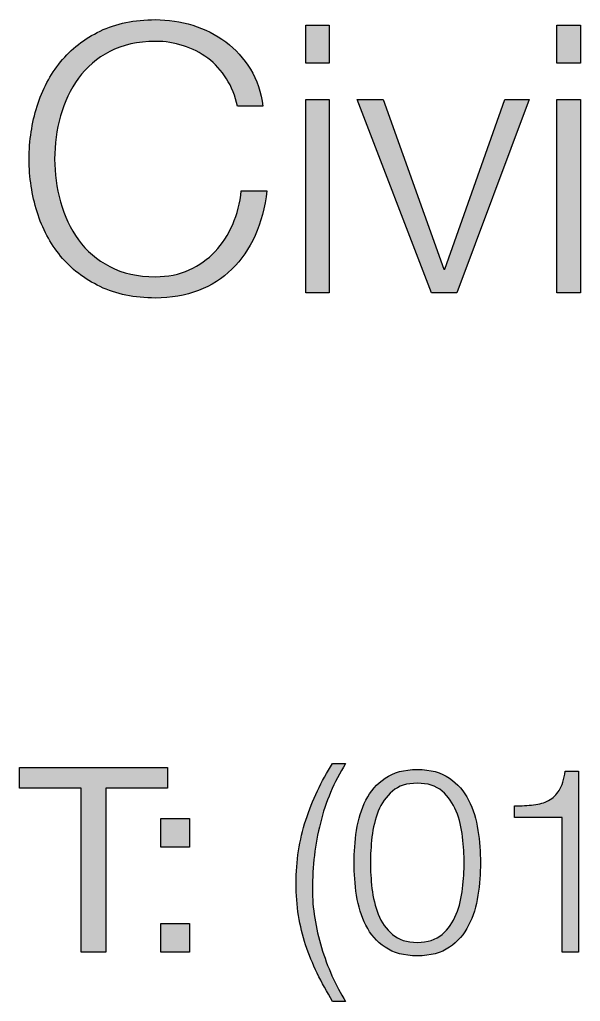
# Paper-space layout 'A4mask' of a CAD drawing. Extents: x 62 to 256, y -11 to 268.
# Drawn here: x 186.51 to 192.58, y 234.91 to 245.54 of the extents above; entities that cross this region are included whole.
import ezdxf
from ezdxf.enums import TextEntityAlignment as Align

# ---------------------------------------------------------------- set-up
doc = ezdxf.new("R2010")
doc.units = 0
doc.layers.get('0').update_dxf_attribs({"linetype": 'CONTINUOUS'})
doc.layers.get('Defpoints').update_dxf_attribs({"linetype": 'CONTINUOUS'})
doc.layers.add('JPP_Mask', color=7, linetype='CONTINUOUS')
doc.styles.add('JPP', font='arial.ttf')

# ---------------------------------------------------------------- blocks, each defined once
blk = doc.blocks.new('A4mask')
at = {"true_color": 0x004a91}
h = blk.add_hatch(color=154, dxfattribs=at)
edge = h.paths.add_edge_path()
edge.add_spline(control_points=[(120.846, 250.754), (120.775, 250.87), (120.685, 250.968), (120.579, 251.048)], knot_values=[30, 30, 30, 30, 31, 31, 31, 31], degree=3, periodic=0)
edge.add_spline(control_points=[(120.579, 251.048), (120.472, 251.128), (120.353, 251.188), (120.222, 251.228)], knot_values=[29, 29, 29, 29, 30, 30, 30, 30], degree=3, periodic=0)
edge.add_spline(control_points=[(120.222, 251.228), (120.091, 251.269), (119.956, 251.289), (119.818, 251.289)], knot_values=[28, 28, 28, 28, 29, 29, 29, 29], degree=3, periodic=0)
edge.add_spline(control_points=[(119.818, 251.289), (119.591, 251.289), (119.392, 251.248), (119.22, 251.166)], knot_values=[27, 27, 27, 27, 28, 28, 28, 28], degree=3, periodic=0)
edge.add_spline(control_points=[(119.22, 251.166), (119.048, 251.083), (118.906, 250.972), (118.792, 250.833)], knot_values=[26, 26, 26, 26, 27, 27, 27, 27], degree=3, periodic=0)
edge.add_spline(control_points=[(118.792, 250.833), (118.678, 250.694), (118.593, 250.533), (118.537, 250.352), (118.48, 250.171), (118.451, 249.98), (118.451, 249.78), (118.451, 249.58), (118.48, 249.39), (118.537, 249.209), (118.593, 249.027), (118.678, 248.868), (118.792, 248.73)], knot_values=[22, 22, 22, 22, 23, 23, 23, 24, 24, 24, 25, 25, 25, 26, 26, 26, 26], degree=3, periodic=0)
edge.add_spline(control_points=[(118.792, 248.73), (118.906, 248.592), (119.048, 248.482), (119.22, 248.399)], knot_values=[21, 21, 21, 21, 22, 22, 22, 22], degree=3, periodic=0)
edge.add_spline(control_points=[(119.22, 248.399), (119.392, 248.317), (119.591, 248.276), (119.818, 248.276)], knot_values=[20, 20, 20, 20, 21, 21, 21, 21], degree=3, periodic=0)
edge.add_spline(control_points=[(119.818, 248.276), (119.989, 248.276), (120.143, 248.303), (120.283, 248.357)], knot_values=[19, 19, 19, 19, 20, 20, 20, 20], degree=3, periodic=0)
edge.add_spline(control_points=[(120.283, 248.357), (120.422, 248.411), (120.543, 248.488), (120.646, 248.588)], knot_values=[18, 18, 18, 18, 19, 19, 19, 19], degree=3, periodic=0)
edge.add_spline(control_points=[(120.646, 248.588), (120.748, 248.688), (120.832, 248.81), (120.897, 248.953)], knot_values=[17, 17, 17, 17, 18, 18, 18, 18], degree=3, periodic=0)
edge.add_spline(control_points=[(120.897, 248.953), (120.962, 249.096), (121.004, 249.257), (121.023, 249.436)], knot_values=[16, 16, 16, 16, 17, 17, 17, 17], degree=3, periodic=0)
edge.add_spline(control_points=[(121.023, 249.436), (121.023, 249.436), (120.747, 249.436), (120.747, 249.436), (120.733, 249.306), (120.702, 249.185), (120.654, 249.073)], knot_values=[14, 14, 14, 14, 15, 15, 15, 16, 16, 16, 16], degree=3, periodic=0)
edge.add_spline(control_points=[(120.654, 249.073), (120.605, 248.96), (120.541, 248.862), (120.463, 248.779)], knot_values=[13, 13, 13, 13, 14, 14, 14, 14], degree=3, periodic=0)
edge.add_spline(control_points=[(120.463, 248.779), (120.385, 248.695), (120.291, 248.628), (120.183, 248.58)], knot_values=[12, 12, 12, 12, 13, 13, 13, 13], degree=3, periodic=0)
edge.add_spline(control_points=[(120.183, 248.58), (120.075, 248.531), (119.953, 248.507), (119.818, 248.507)], knot_values=[11, 11, 11, 11, 12, 12, 12, 12], degree=3, periodic=0)
edge.add_spline(control_points=[(119.818, 248.507), (119.626, 248.507), (119.461, 248.543), (119.323, 248.616)], knot_values=[10, 10, 10, 10, 11, 11, 11, 11], degree=3, periodic=0)
edge.add_spline(control_points=[(119.323, 248.616), (119.185, 248.689), (119.073, 248.786), (118.985, 248.906)], knot_values=[9, 9, 9, 9, 10, 10, 10, 10], degree=3, periodic=0)
edge.add_spline(control_points=[(118.985, 248.906), (118.897, 249.027), (118.832, 249.163), (118.79, 249.316)], knot_values=[8, 8, 8, 8, 9, 9, 9, 9], degree=3, periodic=0)
edge.add_spline(control_points=[(118.79, 249.316), (118.748, 249.469), (118.727, 249.624), (118.727, 249.78)], knot_values=[7, 7, 7, 7, 8, 8, 8, 8], degree=3, periodic=0)
edge.add_spline(control_points=[(118.727, 249.78), (118.727, 249.94), (118.748, 250.095), (118.79, 250.247)], knot_values=[6, 6, 6, 6, 7, 7, 7, 7], degree=3, periodic=0)
edge.add_spline(control_points=[(118.79, 250.247), (118.832, 250.398), (118.897, 250.534), (118.985, 250.654)], knot_values=[5, 5, 5, 5, 6, 6, 6, 6], degree=3, periodic=0)
edge.add_spline(control_points=[(118.985, 250.654), (119.073, 250.775), (119.185, 250.872), (119.323, 250.944)], knot_values=[4, 4, 4, 4, 5, 5, 5, 5], degree=3, periodic=0)
edge.add_spline(control_points=[(119.323, 250.944), (119.461, 251.017), (119.626, 251.054), (119.818, 251.054)], knot_values=[3, 3, 3, 3, 4, 4, 4, 4], degree=3, periodic=0)
edge.add_spline(control_points=[(119.818, 251.054), (119.924, 251.054), (120.024, 251.038), (120.12, 251.007)], knot_values=[2, 2, 2, 2, 3, 3, 3, 3], degree=3, periodic=0)
edge.add_spline(control_points=[(120.12, 251.007), (120.216, 250.976), (120.304, 250.931), (120.384, 250.872)], knot_values=[1, 1, 1, 1, 2, 2, 2, 2], degree=3, periodic=0)
edge.add_spline(control_points=[(120.384, 250.872), (120.464, 250.812), (120.531, 250.738), (120.587, 250.65)], knot_values=[0, 0, 0, 0, 1, 1, 1, 1], degree=3, periodic=0)
edge.add_spline(control_points=[(120.587, 250.65), (120.642, 250.562), (120.682, 250.463), (120.706, 250.352)], knot_values=[33, 33, 33, 33, 34, 34, 34, 34], degree=3, periodic=0)
edge.add_spline(control_points=[(120.706, 250.352), (120.706, 250.352), (120.982, 250.352), (120.982, 250.352), (120.963, 250.504), (120.918, 250.637), (120.846, 250.754)], knot_values=[31, 31, 31, 31, 32, 32, 32, 33, 33, 33, 33], degree=3, periodic=0)
for points in [[(121.7, 251.228), (121.445, 251.228), (121.445, 250.819), (121.7, 250.819)], [(124.418, 251.228), (124.162, 251.228), (124.162, 250.819), (124.418, 250.819)], [(121.7, 250.425), (121.445, 250.425), (121.445, 248.333), (121.7, 248.333)], [(122.284, 250.425), (122, 250.425), (122.807, 248.333), (123.079, 248.333), (123.862, 250.425), (123.598, 250.425), (122.949, 248.588), (122.941, 248.588)], [(124.418, 250.425), (124.162, 250.425), (124.162, 248.333), (124.418, 248.333)]]:
    blk.add_hatch(color=154, dxfattribs=at).paths.add_polyline_path(points)
at = {"true_color": 0x0081c6}
for points in [[(119.281, 242.971), (119.948, 242.971), (119.948, 243.195), (118.348, 243.195), (118.348, 242.971), (119.015, 242.971), (119.015, 241.195), (119.281, 241.195)], [(120.186, 242.643), (119.875, 242.643), (119.875, 242.332), (120.186, 242.332)], [(120.186, 241.506), (119.875, 241.506), (119.875, 241.195), (120.186, 241.195)]]:
    blk.add_hatch(color=142, dxfattribs=at).paths.add_polyline_path(points)
at = {"true_color": 0x004a91}
h = blk.add_hatch(color=154, dxfattribs=at)
edge = h.paths.add_edge_path()
edge.add_spline(control_points=[(121.517, 241.876), (121.517, 242.126), (121.545, 242.365), (121.603, 242.593)], knot_values=[7, 7, 7, 7, 8, 8, 8, 8], degree=3, periodic=0)
edge.add_spline(control_points=[(121.603, 242.593), (121.659, 242.821), (121.751, 243.036), (121.876, 243.237)], knot_values=[6, 6, 6, 6, 7, 7, 7, 7], degree=3, periodic=0)
edge.add_spline(control_points=[(121.876, 243.237), (121.876, 243.237), (121.736, 243.237), (121.736, 243.237), (121.612, 243.045), (121.516, 242.841), (121.446, 242.625), (121.375, 242.409), (121.341, 242.181), (121.341, 241.94)], knot_values=[3, 3, 3, 3, 4, 4, 4, 5, 5, 5, 6, 6, 6, 6], degree=3, periodic=0)
edge.add_spline(control_points=[(121.341, 241.94), (121.341, 241.817), (121.35, 241.701), (121.367, 241.591)], knot_values=[2, 2, 2, 2, 3, 3, 3, 3], degree=3, periodic=0)
edge.add_spline(control_points=[(121.367, 241.591), (121.385, 241.482), (121.411, 241.376), (121.444, 241.273)], knot_values=[1, 1, 1, 1, 2, 2, 2, 2], degree=3, periodic=0)
edge.add_spline(control_points=[(121.444, 241.273), (121.478, 241.171), (121.519, 241.069), (121.569, 240.968)], knot_values=[0, 0, 0, 0, 1, 1, 1, 1], degree=3, periodic=0)
edge.add_spline(control_points=[(121.569, 240.968), (121.618, 240.867), (121.674, 240.765), (121.736, 240.663)], knot_values=[13, 13, 13, 13, 14, 14, 14, 14], degree=3, periodic=0)
edge.add_spline(control_points=[(121.736, 240.663), (121.736, 240.663), (121.876, 240.663), (121.876, 240.663), (121.821, 240.749), (121.773, 240.841), (121.728, 240.94)], knot_values=[11, 11, 11, 11, 12, 12, 12, 13, 13, 13, 13], degree=3, periodic=0)
edge.add_spline(control_points=[(121.728, 240.94), (121.685, 241.039), (121.647, 241.141), (121.615, 241.247)], knot_values=[10, 10, 10, 10, 11, 11, 11, 11], degree=3, periodic=0)
edge.add_spline(control_points=[(121.615, 241.247), (121.583, 241.352), (121.559, 241.458), (121.542, 241.565)], knot_values=[9, 9, 9, 9, 10, 10, 10, 10], degree=3, periodic=0)
edge.add_spline(control_points=[(121.542, 241.565), (121.525, 241.671), (121.517, 241.775), (121.517, 241.876)], knot_values=[8, 8, 8, 8, 9, 9, 9, 9], degree=3, periodic=0)
h = blk.add_hatch(color=154, dxfattribs=at)
edge = h.paths.add_edge_path()
edge.add_spline(control_points=[(123.336, 242.164), (123.336, 242.278), (123.327, 242.395), (123.309, 242.514)], knot_values=[2, 2, 2, 2, 3, 3, 3, 3], degree=3, periodic=0)
edge.add_spline(control_points=[(123.309, 242.514), (123.291, 242.634), (123.258, 242.743), (123.208, 242.84)], knot_values=[1, 1, 1, 1, 2, 2, 2, 2], degree=3, periodic=0)
edge.add_spline(control_points=[(123.208, 242.84), (123.159, 242.937), (123.09, 243.017), (123.001, 243.079)], knot_values=[0, 0, 0, 0, 1, 1, 1, 1], degree=3, periodic=0)
edge.add_spline(control_points=[(123.001, 243.079), (122.912, 243.142), (122.796, 243.173), (122.652, 243.173)], knot_values=[15, 15, 15, 15, 16, 16, 16, 16], degree=3, periodic=0)
edge.add_spline(control_points=[(122.652, 243.173), (122.51, 243.173), (122.394, 243.142), (122.305, 243.079)], knot_values=[14, 14, 14, 14, 15, 15, 15, 15], degree=3, periodic=0)
edge.add_spline(control_points=[(122.305, 243.079), (122.215, 243.017), (122.145, 242.937), (122.096, 242.84), (122.046, 242.743), (122.013, 242.634), (121.995, 242.514)], knot_values=[12, 12, 12, 12, 13, 13, 13, 14, 14, 14, 14], degree=3, periodic=0)
edge.add_spline(control_points=[(121.995, 242.514), (121.977, 242.395), (121.969, 242.277), (121.969, 242.161)], knot_values=[11, 11, 11, 11, 12, 12, 12, 12], degree=3, periodic=0)
edge.add_spline(control_points=[(121.969, 242.161), (121.969, 242.048), (121.977, 241.931), (121.995, 241.811)], knot_values=[10, 10, 10, 10, 11, 11, 11, 11], degree=3, periodic=0)
edge.add_spline(control_points=[(121.995, 241.811), (122.013, 241.692), (122.046, 241.583), (122.096, 241.486), (122.145, 241.389), (122.215, 241.31), (122.305, 241.248)], knot_values=[8, 8, 8, 8, 9, 9, 9, 10, 10, 10, 10], degree=3, periodic=0)
edge.add_spline(control_points=[(122.305, 241.248), (122.394, 241.186), (122.51, 241.156), (122.652, 241.156)], knot_values=[7, 7, 7, 7, 8, 8, 8, 8], degree=3, periodic=0)
edge.add_spline(control_points=[(122.652, 241.156), (122.796, 241.156), (122.912, 241.186), (123.001, 241.248)], knot_values=[6, 6, 6, 6, 7, 7, 7, 7], degree=3, periodic=0)
edge.add_spline(control_points=[(123.001, 241.248), (123.09, 241.31), (123.159, 241.389), (123.208, 241.486)], knot_values=[5, 5, 5, 5, 6, 6, 6, 6], degree=3, periodic=0)
edge.add_spline(control_points=[(123.208, 241.486), (123.258, 241.583), (123.291, 241.692), (123.309, 241.811)], knot_values=[4, 4, 4, 4, 5, 5, 5, 5], degree=3, periodic=0)
edge.add_spline(control_points=[(123.309, 241.811), (123.327, 241.931), (123.336, 242.049), (123.336, 242.164)], knot_values=[3, 3, 3, 3, 4, 4, 4, 4], degree=3, periodic=0)
edge = h.paths.add_edge_path(flags=16)
edge.add_spline(control_points=[(122.145, 242.164), (122.145, 242.248), (122.151, 242.341), (122.162, 242.442)], knot_values=[2, 2, 2, 2, 3, 3, 3, 3], degree=3, periodic=0)
edge.add_spline(control_points=[(122.162, 242.442), (122.173, 242.542), (122.196, 242.636), (122.23, 242.722)], knot_values=[1, 1, 1, 1, 2, 2, 2, 2], degree=3, periodic=0)
edge.add_spline(control_points=[(122.23, 242.722), (122.265, 242.808), (122.316, 242.88), (122.383, 242.938)], knot_values=[0, 0, 0, 0, 1, 1, 1, 1], degree=3, periodic=0)
edge.add_spline(control_points=[(122.383, 242.938), (122.45, 242.996), (122.54, 243.024), (122.652, 243.024)], knot_values=[15, 15, 15, 15, 16, 16, 16, 16], degree=3, periodic=0)
edge.add_spline(control_points=[(122.652, 243.024), (122.764, 243.024), (122.854, 242.996), (122.921, 242.938)], knot_values=[14, 14, 14, 14, 15, 15, 15, 15], degree=3, periodic=0)
edge.add_spline(control_points=[(122.921, 242.938), (122.988, 242.88), (123.039, 242.808), (123.074, 242.722)], knot_values=[13, 13, 13, 13, 14, 14, 14, 14], degree=3, periodic=0)
edge.add_spline(control_points=[(123.074, 242.722), (123.108, 242.636), (123.131, 242.542), (123.142, 242.442)], knot_values=[12, 12, 12, 12, 13, 13, 13, 13], degree=3, periodic=0)
edge.add_spline(control_points=[(123.142, 242.442), (123.154, 242.341), (123.159, 242.248), (123.159, 242.164)], knot_values=[11, 11, 11, 11, 12, 12, 12, 12], degree=3, periodic=0)
edge.add_spline(control_points=[(123.159, 242.164), (123.159, 242.078), (123.154, 241.985), (123.142, 241.885), (123.131, 241.786), (123.108, 241.692), (123.074, 241.605), (123.039, 241.518), (122.988, 241.446), (122.921, 241.388)], knot_values=[8, 8, 8, 8, 9, 9, 9, 10, 10, 10, 11, 11, 11, 11], degree=3, periodic=0)
edge.add_spline(control_points=[(122.921, 241.388), (122.854, 241.33), (122.764, 241.301), (122.652, 241.301)], knot_values=[7, 7, 7, 7, 8, 8, 8, 8], degree=3, periodic=0)
edge.add_spline(control_points=[(122.652, 241.301), (122.54, 241.301), (122.45, 241.33), (122.383, 241.388), (122.316, 241.446), (122.265, 241.518), (122.23, 241.605), (122.196, 241.692), (122.173, 241.786), (122.162, 241.885), (122.151, 241.985), (122.145, 242.078), (122.145, 242.164)], knot_values=[3, 3, 3, 3, 4, 4, 4, 5, 5, 5, 6, 6, 6, 7, 7, 7, 7], degree=3, periodic=0)
h = blk.add_hatch(color=154, dxfattribs=at)
edge = h.paths.add_edge_path()
edge.add_spline(control_points=[(124.397, 242.175), (124.397, 242.666), (124.397, 243.156), (124.397, 243.156), (124.397, 243.156), (124.362, 243.156), (124.326, 243.156)], knot_values=[3.5, 3.5, 3.5, 3.5, 4, 4, 4, 4.5, 4.5, 4.5, 4.5], degree=3, periodic=0)
edge.add_spline(control_points=[(124.326, 243.156), (124.29, 243.156), (124.254, 243.156), (124.254, 243.156), (124.241, 243.066), (124.219, 242.997), (124.189, 242.947), (124.158, 242.898), (124.12, 242.861), (124.074, 242.837)], knot_values=[1, 1, 1, 1, 1.5, 1.5, 1.5, 2.5, 2.5, 2.5, 3.5, 3.5, 3.5, 3.5], degree=3, periodic=0)
edge.add_spline(control_points=[(124.074, 242.837), (124.028, 242.812), (123.974, 242.797), (123.911, 242.79)], knot_values=[0, 0, 0, 0, 1, 1, 1, 1], degree=3, periodic=0)
edge.add_spline(control_points=[(123.911, 242.79), (123.849, 242.784), (123.779, 242.78), (123.703, 242.778)], knot_values=[9, 9, 9, 9, 10, 10, 10, 10], degree=3, periodic=0)
edge.add_spline(control_points=[(123.703, 242.778), (123.703, 242.778), (123.703, 242.652), (123.703, 242.652), (123.703, 242.652), (123.832, 242.652), (123.962, 242.652)], knot_values=[7.5, 7.5, 7.5, 7.5, 8.5, 8.5, 8.5, 9, 9, 9, 9], degree=3, periodic=0)
edge.add_spline(control_points=[(123.962, 242.652), (124.091, 242.652), (124.221, 242.652), (124.221, 242.652), (124.221, 242.652), (124.221, 242.288), (124.221, 241.923)], knot_values=[6.5, 6.5, 6.5, 6.5, 7, 7, 7, 7.5, 7.5, 7.5, 7.5], degree=3, periodic=0)
edge.add_spline(control_points=[(124.221, 241.923), (124.221, 241.559), (124.221, 241.195), (124.221, 241.195), (124.221, 241.195), (124.265, 241.195), (124.309, 241.195)], knot_values=[5.5, 5.5, 5.5, 5.5, 6, 6, 6, 6.5, 6.5, 6.5, 6.5], degree=3, periodic=0)
edge.add_spline(control_points=[(124.309, 241.195), (124.353, 241.195), (124.397, 241.195), (124.397, 241.195), (124.397, 241.195), (124.397, 241.685), (124.397, 242.175)], knot_values=[4.5, 4.5, 4.5, 4.5, 5, 5, 5, 5.5, 5.5, 5.5, 5.5], degree=3, periodic=0)
at = {"layer": 'Defpoints', "color": 154, "true_color": 0x004a91}
for points in [[(121.7, 251.228), (121.7, 250.819), (121.445, 250.819), (121.445, 251.228), (121.7, 251.228)], [(124.418, 251.228), (124.418, 250.819), (124.162, 250.819), (124.162, 251.228), (124.418, 251.228)], [(121.7, 250.425), (121.7, 248.333), (121.445, 248.333), (121.445, 250.425), (121.7, 250.425)], [(122.284, 250.425), (122.941, 248.588), (122.949, 248.588), (123.598, 250.425), (123.862, 250.425), (123.079, 248.333), (122.807, 248.333), (122, 250.425), (122.284, 250.425)], [(124.418, 250.425), (124.418, 248.333), (124.162, 248.333), (124.162, 250.425), (124.418, 250.425)]]:
    blk.add_lwpolyline(points, dxfattribs=at)
at = {"layer": 'Defpoints', "color": 142, "true_color": 0x0081c6}
for points in [[(118.348, 242.971), (118.348, 243.195), (119.948, 243.195), (119.948, 242.971), (119.281, 242.971), (119.281, 241.195), (119.015, 241.195), (119.015, 242.971), (118.348, 242.971)], [(119.875, 242.332), (119.875, 242.643), (120.186, 242.643), (120.186, 242.332), (119.875, 242.332)], [(120.186, 241.506), (120.186, 241.195), (119.875, 241.195), (119.875, 241.506), (120.186, 241.506)]]:
    blk.add_lwpolyline(points, dxfattribs=at)
at = {"layer": 'Defpoints', "color": 154, "true_color": 0x004a91}
for points, knots in [([(119.22, 251.166), (119.392, 251.248), (119.591, 251.289), (119.818, 251.289), (119.956, 251.289), (120.091, 251.269), (120.222, 251.228)], [27, 27, 27, 27, 28, 28, 28, 29, 29, 29, 29]), ([(120.12, 251.007), (120.024, 251.038), (119.924, 251.054), (119.818, 251.054), (119.626, 251.054), (119.461, 251.017), (119.323, 250.944)], [2, 2, 2, 2, 3, 3, 3, 4, 4, 4, 4]), ([(118.792, 248.73), (118.678, 248.868), (118.593, 249.027), (118.537, 249.209), (118.48, 249.39), (118.451, 249.58), (118.451, 249.78), (118.451, 249.98), (118.48, 250.171), (118.537, 250.352), (118.593, 250.533), (118.678, 250.694), (118.792, 250.833)], [22, 22, 22, 22, 23, 23, 23, 24, 24, 24, 25, 25, 25, 26, 26, 26, 26]), ([(118.79, 250.247), (118.748, 250.095), (118.727, 249.94), (118.727, 249.78), (118.727, 249.624), (118.748, 249.469), (118.79, 249.316)], [6, 6, 6, 6, 7, 7, 7, 8, 8, 8, 8]), ([(119.323, 248.616), (119.461, 248.543), (119.626, 248.507), (119.818, 248.507), (119.953, 248.507), (120.075, 248.531), (120.183, 248.58)], [10, 10, 10, 10, 11, 11, 11, 12, 12, 12, 12]), ([(120.283, 248.357), (120.143, 248.303), (119.989, 248.276), (119.818, 248.276), (119.591, 248.276), (119.392, 248.317), (119.22, 248.399)], [19, 19, 19, 19, 20, 20, 20, 21, 21, 21, 21]), ([(121.367, 241.591), (121.35, 241.701), (121.341, 241.817), (121.341, 241.94), (121.341, 242.181), (121.375, 242.409), (121.446, 242.625), (121.516, 242.841), (121.612, 243.045), (121.736, 243.237)], [2, 2, 2, 2, 3, 3, 3, 4, 4, 4, 5, 5, 5, 5]), ([(122.305, 243.079), (122.394, 243.142), (122.51, 243.173), (122.652, 243.173), (122.796, 243.173), (122.912, 243.142), (123.001, 243.079)], [14, 14, 14, 14, 15, 15, 15, 16, 16, 16, 16]), ([(124.074, 242.837), (124.12, 242.861), (124.158, 242.898), (124.189, 242.947), (124.219, 242.997), (124.241, 243.066), (124.254, 243.156)], [1, 1, 1, 1, 2, 2, 2, 3, 3, 3, 3]), ([(121.995, 242.514), (122.013, 242.634), (122.046, 242.743), (122.096, 242.84), (122.145, 242.937), (122.215, 243.017), (122.305, 243.079)], [12, 12, 12, 12, 13, 13, 13, 14, 14, 14, 14]), ([(122.921, 242.938), (122.854, 242.996), (122.764, 243.024), (122.652, 243.024), (122.54, 243.024), (122.45, 242.996), (122.383, 242.938)], [14, 14, 14, 14, 15, 15, 15, 16, 16, 16, 16]), ([(121.603, 242.593), (121.545, 242.365), (121.517, 242.126), (121.517, 241.876), (121.517, 241.775), (121.525, 241.671), (121.542, 241.565)], [7, 7, 7, 7, 8, 8, 8, 9, 9, 9, 9]), ([(121.995, 241.811), (121.977, 241.931), (121.969, 242.048), (121.969, 242.161), (121.969, 242.277), (121.977, 242.395), (121.995, 242.514)], [10, 10, 10, 10, 11, 11, 11, 12, 12, 12, 12]), ([(123.309, 242.514), (123.327, 242.395), (123.336, 242.278), (123.336, 242.164), (123.336, 242.049), (123.327, 241.931), (123.309, 241.811)], [2, 2, 2, 2, 3, 3, 3, 4, 4, 4, 4]), ([(122.162, 242.442), (122.151, 242.341), (122.145, 242.248), (122.145, 242.164), (122.145, 242.078), (122.151, 241.985), (122.162, 241.885), (122.173, 241.786), (122.196, 241.692), (122.23, 241.605), (122.265, 241.518), (122.316, 241.446), (122.383, 241.388), (122.45, 241.33), (122.54, 241.301), (122.652, 241.301), (122.764, 241.301), (122.854, 241.33), (122.921, 241.388)], [2, 2, 2, 2, 3, 3, 3, 4, 4, 4, 5, 5, 5, 6, 6, 6, 7, 7, 7, 8, 8, 8, 8]), ([(122.921, 241.388), (122.988, 241.446), (123.039, 241.518), (123.074, 241.605), (123.108, 241.692), (123.131, 241.786), (123.142, 241.885), (123.154, 241.985), (123.159, 242.078), (123.159, 242.164), (123.159, 242.248), (123.154, 242.341), (123.142, 242.442)], [8, 8, 8, 8, 9, 9, 9, 10, 10, 10, 11, 11, 11, 12, 12, 12, 12]), ([(122.305, 241.248), (122.215, 241.31), (122.145, 241.389), (122.096, 241.486), (122.046, 241.583), (122.013, 241.692), (121.995, 241.811)], [8, 8, 8, 8, 9, 9, 9, 10, 10, 10, 10]), ([(123.001, 241.248), (122.912, 241.186), (122.796, 241.156), (122.652, 241.156), (122.51, 241.156), (122.394, 241.186), (122.305, 241.248)], [6, 6, 6, 6, 7, 7, 7, 8, 8, 8, 8])]:
    blk.add_open_spline(points, degree=3, knots=knots, dxfattribs=at)
for points in [[(120.222, 251.228), (120.353, 251.188), (120.472, 251.128), (120.579, 251.048)], [(118.792, 250.833), (118.906, 250.972), (119.048, 251.083), (119.22, 251.166)], [(120.384, 250.872), (120.304, 250.931), (120.216, 250.976), (120.12, 251.007)], [(120.579, 251.048), (120.685, 250.968), (120.775, 250.87), (120.846, 250.754)], [(119.323, 250.944), (119.185, 250.872), (119.073, 250.775), (118.985, 250.654)], [(120.587, 250.65), (120.531, 250.738), (120.464, 250.812), (120.384, 250.872)], [(120.846, 250.754), (120.918, 250.637), (120.963, 250.504), (120.982, 250.352)], [(118.985, 250.654), (118.897, 250.534), (118.832, 250.398), (118.79, 250.247)], [(120.706, 250.352), (120.682, 250.463), (120.642, 250.562), (120.587, 250.65)], [(120.982, 250.352), (120.982, 250.352), (120.706, 250.352), (120.706, 250.352)], [(120.654, 249.073), (120.702, 249.185), (120.733, 249.306), (120.747, 249.436)], [(120.747, 249.436), (120.747, 249.436), (121.023, 249.436), (121.023, 249.436)], [(121.023, 249.436), (121.004, 249.257), (120.962, 249.096), (120.897, 248.953)], [(118.79, 249.316), (118.832, 249.163), (118.897, 249.027), (118.985, 248.906)], [(120.463, 248.779), (120.541, 248.862), (120.605, 248.96), (120.654, 249.073)], [(118.985, 248.906), (119.073, 248.786), (119.185, 248.689), (119.323, 248.616)], [(120.897, 248.953), (120.832, 248.81), (120.748, 248.688), (120.646, 248.588)], [(120.183, 248.58), (120.291, 248.628), (120.385, 248.695), (120.463, 248.779)], [(119.22, 248.399), (119.048, 248.482), (118.906, 248.592), (118.792, 248.73)], [(120.646, 248.588), (120.543, 248.488), (120.422, 248.411), (120.283, 248.357)], [(121.876, 243.237), (121.751, 243.036), (121.659, 242.821), (121.603, 242.593)], [(121.736, 243.237), (121.736, 243.237), (121.876, 243.237), (121.876, 243.237)], [(124.254, 243.156), (124.254, 243.156), (124.397, 243.156), (124.397, 243.156)], [(124.397, 243.156), (124.397, 243.156), (124.397, 241.195), (124.397, 241.195)], [(123.001, 243.079), (123.09, 243.017), (123.159, 242.937), (123.208, 242.84)], [(122.383, 242.938), (122.316, 242.88), (122.265, 242.808), (122.23, 242.722)], [(123.074, 242.722), (123.039, 242.808), (122.988, 242.88), (122.921, 242.938)], [(123.208, 242.84), (123.258, 242.743), (123.291, 242.634), (123.309, 242.514)], [(123.911, 242.79), (123.974, 242.797), (124.028, 242.812), (124.074, 242.837)], [(122.23, 242.722), (122.196, 242.636), (122.173, 242.542), (122.162, 242.442)], [(123.142, 242.442), (123.131, 242.542), (123.108, 242.636), (123.074, 242.722)], [(123.703, 242.778), (123.779, 242.78), (123.849, 242.784), (123.911, 242.79)], [(123.703, 242.652), (123.703, 242.652), (123.703, 242.778), (123.703, 242.778)], [(124.221, 242.652), (124.221, 242.652), (123.703, 242.652), (123.703, 242.652)], [(124.221, 241.195), (124.221, 241.195), (124.221, 242.652), (124.221, 242.652)], [(123.309, 241.811), (123.291, 241.692), (123.258, 241.583), (123.208, 241.486)], [(121.444, 241.273), (121.411, 241.376), (121.385, 241.482), (121.367, 241.591)], [(121.542, 241.565), (121.559, 241.458), (121.583, 241.352), (121.615, 241.247)], [(123.208, 241.486), (123.159, 241.389), (123.09, 241.31), (123.001, 241.248)], [(121.569, 240.968), (121.519, 241.069), (121.478, 241.171), (121.444, 241.273)], [(121.615, 241.247), (121.647, 241.141), (121.685, 241.039), (121.728, 240.94)], [(124.397, 241.195), (124.397, 241.195), (124.221, 241.195), (124.221, 241.195)], [(121.736, 240.663), (121.674, 240.765), (121.618, 240.867), (121.569, 240.968)], [(121.728, 240.94), (121.773, 240.841), (121.821, 240.749), (121.876, 240.663)], [(121.876, 240.663), (121.876, 240.663), (121.736, 240.663), (121.736, 240.663)]]:
    blk.add_open_spline(points, degree=3, dxfattribs=at)
at = {"color": 7, "style": 'JPP'}
for tag, p in [('Client', (16.17, 271.1)), ('Project1', (16.17, 262.42)), ('Project2', (16.17, 256.92)), ('Title1', (16.17, 246.649))]:
    blk.add_attdef(tag, text='', height=2.2, dxfattribs=at).set_placement(p, align=Align.MIDDLE_LEFT)
at = {"color": 2, "style": 'JPP'}
for tag, p in [('Date', (94.85, 266)), ('Drawn', (94.85, 256)), ('Checked', (94.85, 245.5)), ('Scale', (94.85, 236))]:
    blk.add_attdef(tag, text='', height=1.333, dxfattribs=at).set_placement(p, align=Align.MIDDLE_CENTER)
at = {"color": 6, "style": 'JPP'}
for tag, p in [('Ref', (15.953, 238.876)), ('DrgNo.', (51.883, 238.876)), ('Rev', (75.301, 238.876))]:
    blk.add_attdef(tag, text='', height=2.2, dxfattribs=at).set_placement(p, align=Align.MIDDLE_LEFT)

psp = doc.layouts.new('A4mask')

# ---------------------------------------------------------------- block references
at = {"layer": 'JPP_Mask'}
psp.add_blockref('A4mask', (68.158, -5.749), dxfattribs=at)

doc.saveas('drawing.dxf')
